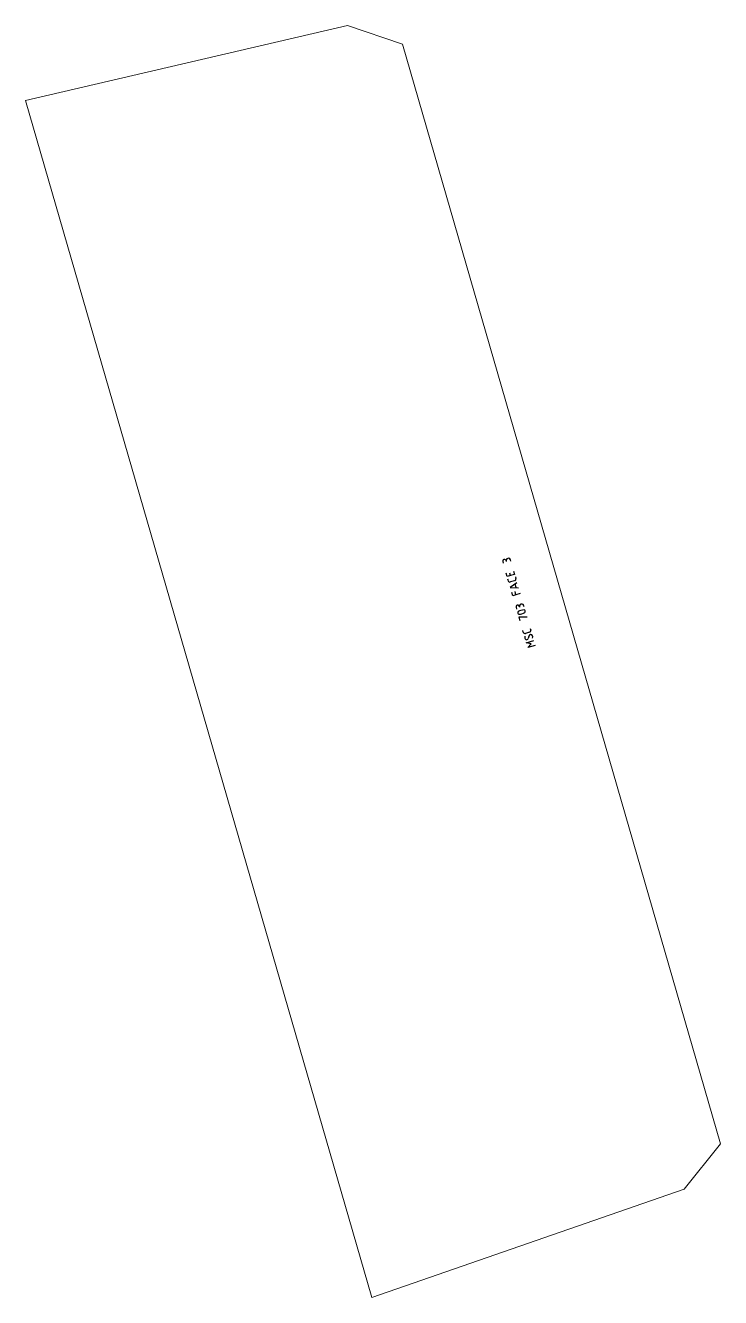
# Model space of a CAD drawing. Header units: millimetres. Extents: x 0 to 892, y 0 to 1633.
import ezdxf

# ---------------------------------------------------------------- set-up
doc = ezdxf.new("R2010")
doc.units = ezdxf.units.MM
doc.layers.add('IV_MARK_SURFACE', color=2, linetype='Continuous', lineweight=25)
doc.layers.add('IV_OUTER_PROFILE', color=7, linetype='Continuous', lineweight=5)

msp = doc.modelspace()

# ---------------------------------------------------------------- linework, layer by layer
at = {"layer": 'IV_MARK_SURFACE'}
for p, q in [((612.9, 945), (613.5, 942.8)), ((617.3, 945.7), (617.5, 945.1)), ((623.1, 945.6), (622.7, 947.2)), ((626.8, 932.8), (628.1, 928.5)), ((618.5, 925.8), (617.2, 930)), ((622.7, 927), (618.5, 925.8)), ((620, 920.4), (619.4, 922.6)), ((622.7, 927), (621.8, 930.2)), ((631.1, 917.9), (622.5, 911.9)), ((628.1, 928.5), (622.7, 927)), ((628.1, 920.5), (622.7, 918.9)), ((630, 911.8), (628.8, 916)), ((629, 925.3), (629.6, 923.2)), ((622.5, 911.9), (633, 911.5)), ((625.6, 901.2), (624.3, 905.5)), ((629.8, 902.5), (625.6, 901.2)), ((629.8, 902.5), (628.6, 906.7)), ((635.2, 904), (629.8, 902.5)), ((629.9, 886.3), (630.5, 884.1)), ((634.3, 887), (634.5, 886.4)), ((640.1, 886.9), (639.6, 888.5)), ((644, 873.6), (633.6, 873.5)), ((633.6, 873.5), (634.8, 869.2)), ((639.1, 854.3), (638.5, 856.4)), ((647.2, 854.3), (641.9, 852.7)), ((646.3, 849.4), (645.5, 846.3)), ((648.1, 859.2), (648.7, 857)), ((643, 840.9), (652.6, 843.7)), ((649.3, 839.3), (643, 840.9)), ((644.9, 834.5), (649.3, 839.3)), ((654.5, 837.3), (644.9, 834.5))]:
    msp.add_line(p, q, dxfattribs=at)
for centre, radius, start, end in [((615, 945.6), 2.22, 16.1339, 196.1339), ((620, 946.5), 2.78, 16.1339, 196.1339), ((622.1, 921), 2.22, 196.1339, 286.1339), ((627.5, 922.6), 2.22, 286.1339, 16.1339), ((632, 886.9), 2.22, 16.1339, 196.1339), ((640.1, 868.9), 14, 90, 122.2677), ((637, 887.8), 2.78, 16.1339, 196.1339), ((639.9, 881.1), 1.81, 309.1712, 83.0965), ((633.8, 879.3), 1.8, 128.5458, 263.722), ((633.6, 891.5), 14, 270, 302.2677), ((641.3, 854.9), 2.22, 196.1339, 286.1339), ((648.6, 848.8), 2.39, 18.5023, 165.6929), ((646.6, 856.4), 2.22, 286.1339, 16.1339), ((647.6, 847.9), 3.74, 342.5513, 27.0965), ((645.8, 848.1), 4.69, 167.8492, 224.4186), ((643.4, 846.8), 2.21, 245.7601, 345.4322)]:
    msp.add_arc(centre, radius, start, end, dxfattribs=at)
at = {"layer": 'IV_OUTER_PROFILE'}
for p, q in [((0, 1537), (413.4, 1633.4)), ((413.4, 1633.4), (484, 1609.3)), ((892.4, 197.2), (484, 1609.3)), ((444.6, 0), (0, 1537)), ((845.6, 139.1), (892.4, 197.2)), ((444.6, 0), (845.6, 139.1))]:
    msp.add_line(p, q, dxfattribs=at)

doc.saveas('drawing.dxf')
